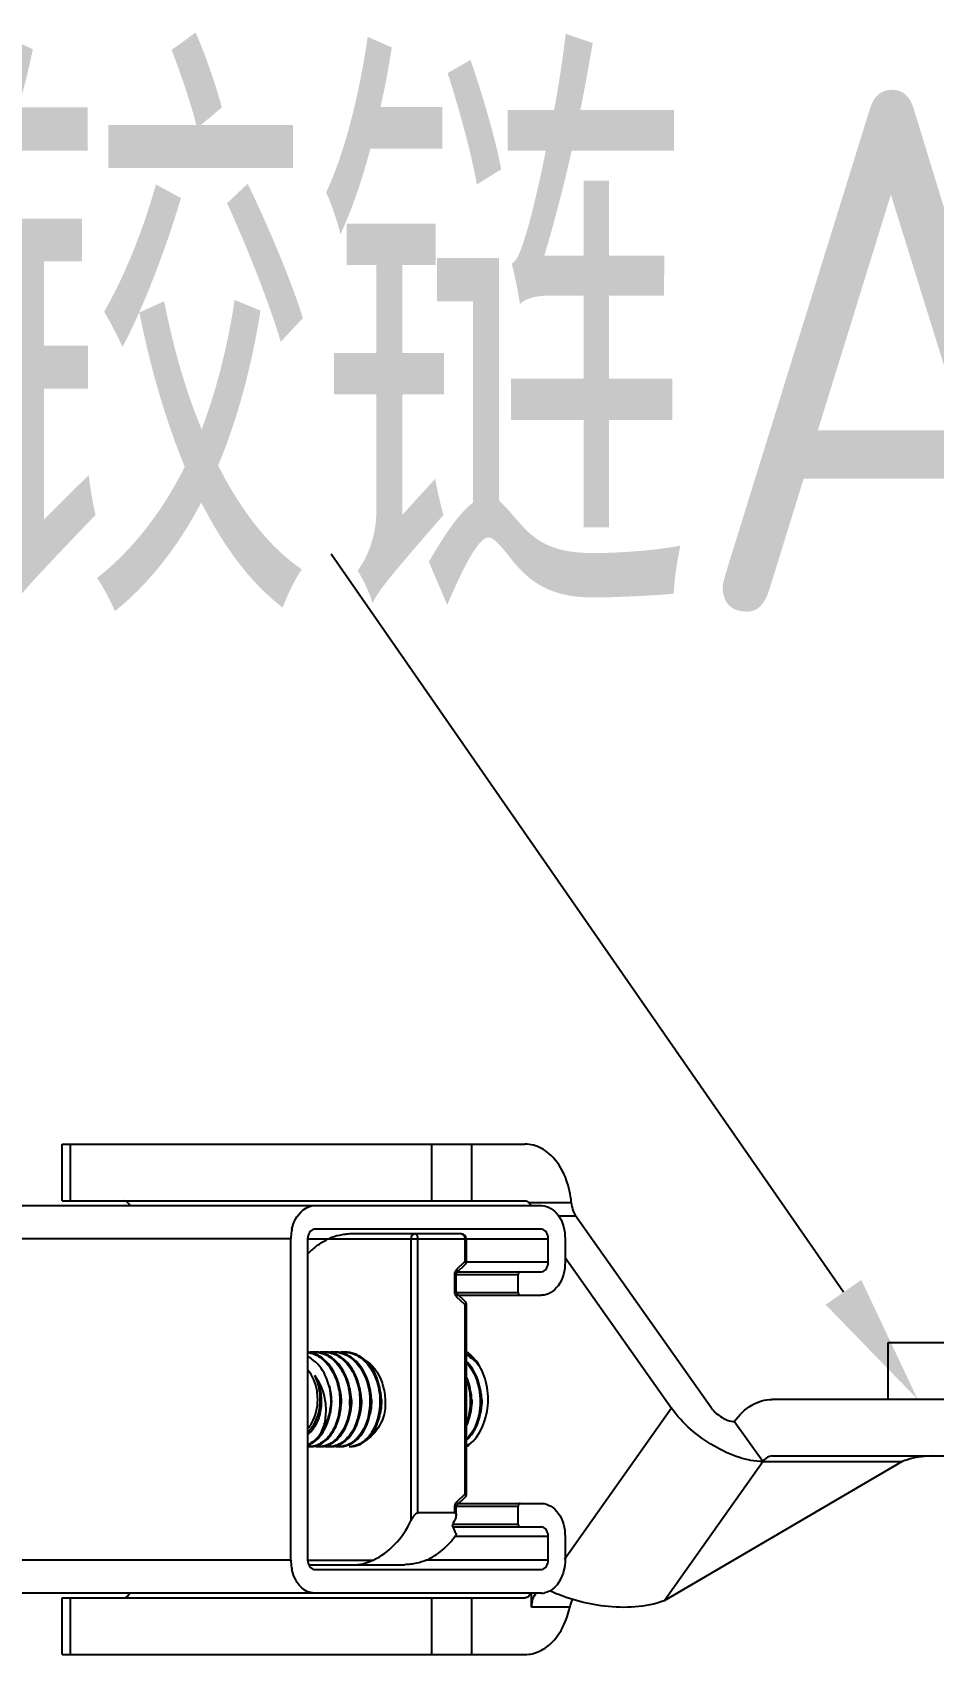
# Model space of a CAD drawing. Extents: x -427546 to -314919, y 698702 to 968782.
# Drawn here: x -407456 to -406763, y 904157 to 905403 of the extents above; entities that cross this region are included whole.
import ezdxf

# ---------------------------------------------------------------- set-up
doc = ezdxf.new("R2010")
doc.units = 0
doc.header["$LTSCALE"] = 1000
doc.header["$MEASUREMENT"] = 0
doc.layers.get('0').update_dxf_attribs({"linetype": 'CONTINUOUS'})
doc.styles.get("Standard").update_dxf_attribs({"font": 'GBENOR', "bigfont": 'GBCBIG'})

msp = doc.modelspace()

# ---------------------------------------------------------------- linework, layer by layer
at = {"linetype": 'CONTINUOUS'}
for p, q in [((-407432.8, 904549), (-407077.3, 904549)), ((-407432.8, 904505.5), (-407432.8, 904549)), ((-407426.4, 904505.5), (-407426.4, 904549)), ((-407149.2, 904549), (-407149.2, 904505.5)), ((-407118.4, 904549), (-407118.4, 904505.5)), ((-409445.6, 904501.8), (-407064.5, 904501.8)), ((-407432.8, 904505.5), (-407077.3, 904505.5)), ((-407074.5, 904504.2), (-407041.7, 904504.2)), ((-407064.5, 904483.7), (-407239.1, 904483.7)), ((-407051.7, 904494), (-407038.4, 904494)), ((-406934, 904346.3), (-407038.4, 904494)), ((-407257, 904476.4), (-409463.5, 904476.4)), ((-407257, 904229.6), (-407257, 904476.4)), ((-407244.2, 904476.4), (-407059.4, 904476.4)), ((-407244.2, 904476.4), (-407244.2, 904229.6)), ((-407126.1, 904480.1), (-407210.8, 904480.1)), ((-407164.6, 904260.1), (-407164.6, 904476.4)), ((-407159.5, 904265.9), (-407159.5, 904476.4)), ((-407123.5, 904476.4), (-407123.5, 904458.8)), ((-407122.5, 904476.4), (-407122.5, 904457.9)), ((-407059.4, 904458.3), (-407059.4, 904476.4)), ((-407046.5, 904476.4), (-407046.5, 904458.3)), ((-407129.6, 904453), (-407123.5, 904458.8)), ((-407059.4, 904458.3), (-407122.5, 904458.3)), ((-407046.5, 904461.9), (-406964.8, 904346.3)), ((-407131.2, 904448.8), (-407130.2, 904448.8)), ((-407131.2, 904435.8), (-407131.2, 904448.8)), ((-407130.2, 904435.8), (-407130.2, 904448.8)), ((-407129.7, 904450.4), (-407123, 904456.7)), ((-407129.7, 904448.8), (-407082.5, 904448.8)), ((-407129, 904451), (-407064.5, 904451)), ((-407123, 904456.7), (-407122.7, 904457.1)), ((-407122.7, 904457.1), (-407122.5, 904457.6)), ((-407122.5, 904457.6), (-407122.5, 904457.9)), ((-407082.3, 904449.9), (-407082.5, 904448.8)), ((-407082.5, 904435), (-407082.5, 904448.8)), ((-407081.7, 904450.7), (-407082.3, 904449.9)), ((-407080.9, 904451), (-407081.7, 904450.7)), ((-407131.2, 904435.8), (-407130.2, 904435.8)), ((-407130.2, 904435), (-407082.5, 904435)), ((-407123, 904427.9), (-407129.7, 904434.2)), ((-407082.5, 904435), (-407082.3, 904434)), ((-407082.3, 904434), (-407081.7, 904433.2)), ((-407081.7, 904433.2), (-407080.9, 904432.9)), ((-407123.5, 904425.8), (-407129.6, 904431.6)), ((-407128.3, 904432.9), (-407064.5, 904432.9)), ((-407123.5, 904425.8), (-407123.5, 904280.2)), ((-407122.7, 904427.6), (-407123, 904427.9)), ((-407122.5, 904427), (-407122.7, 904427.6)), ((-407122.5, 904426.7), (-407122.5, 904427)), ((-407122.5, 904426.7), (-407122.5, 904279.3)), ((-406798.4, 904396.6), (-406471.7, 904396.6)), ((-406798.4, 904353), (-406798.4, 904396.6)), ((-406964.8, 904346.3), (-407047, 904229.9)), ((-406714.7, 904353), (-406887.4, 904353)), ((-406894.7, 904305.2), (-406916.5, 904336)), ((-407197.7, 904322.7), (-407197.8, 904322.7)), ((-407122.5, 904321.4), (-407122.4, 904321.4)), ((-406887.4, 904309.5), (-406508, 904309.5)), ((-406787.7, 904305.2), (-406970.3, 904198.3)), ((-406970.3, 904198.3), (-406894.7, 904305.2)), ((-406894.7, 904305.2), (-406787.7, 904305.2)), ((-407129.7, 904271.8), (-407123, 904278.1)), ((-407129.6, 904274.4), (-407123.5, 904280.2)), ((-407128.3, 904273.1), (-407064.5, 904273.1)), ((-407123, 904278.1), (-407122.7, 904278.5)), ((-407122.7, 904278.5), (-407122.5, 904279)), ((-407122.5, 904279), (-407122.5, 904279.3)), ((-407082.3, 904272.1), (-407082.5, 904271)), ((-407081.7, 904272.9), (-407082.3, 904272.1)), ((-407080.9, 904273.1), (-407081.7, 904272.9)), ((-407131.2, 904265.9), (-407159.5, 904265.9)), ((-407131.2, 904270.2), (-407130.2, 904270.2)), ((-407131.2, 904265.9), (-407131.2, 904270.2)), ((-407130.2, 904264.1), (-407130.2, 904270.2)), ((-407129.7, 904271), (-407082.5, 904271)), ((-407082.5, 904257.2), (-407082.5, 904271)), ((-407132.9, 904255), (-407064.5, 904255)), ((-407132.7, 904257.2), (-407082.5, 904257.2)), ((-407059.4, 904247.7), (-407130.6, 904247.7)), ((-407082.5, 904257.2), (-407082.3, 904256.1)), ((-407082.3, 904256.1), (-407081.7, 904255.3)), ((-407081.7, 904255.3), (-407080.9, 904255)), ((-407059.4, 904229.6), (-407059.4, 904247.7)), ((-407046.5, 904247.7), (-407046.5, 904229.6)), ((-407257, 904229.6), (-409463.5, 904229.6)), ((-407244.2, 904229.6), (-407193.8, 904229.6)), ((-407243.4, 904226), (-407169.8, 904226)), ((-407239.1, 904222.3), (-407064.5, 904222.3)), ((-407059.4, 904229.6), (-407152.8, 904229.6)), ((-407064.5, 904204.2), (-409445.6, 904204.2)), ((-407432.8, 904200.5), (-407077.3, 904200.5)), ((-407432.8, 904157), (-407432.8, 904200.5)), ((-407426.4, 904157), (-407426.4, 904200.5)), ((-407149.2, 904200.5), (-407149.2, 904157)), ((-407118.4, 904200.5), (-407118.4, 904157)), ((-407072.2, 904193.3), (-407072.2, 904204.2)), ((-407042.9, 904193.3), (-407072.2, 904193.3)), ((-407432.8, 904157), (-407077.3, 904157))]:
    msp.add_line(p, q, dxfattribs=at)
msp.add_lwpolyline([(-406832.7, 904435.2), (-407226.2, 905002)])
for centre, radius, start, end in [((-407222.9, 904476.7), 34.1, 168.0323, 170.8417), ((-407221.5, 904476.4), 35.6, 170.8706, 180.0189), ((-407126.1, 904476.4), 3.63, 0.0008, 89.9997), ((-407200.5, 904422.8), 60.5, 132.2494, 136.358), ((-407203, 904425.5), 56.8, 129.0927, 132.2364), ((-407246.1, 904369.1), 20.2, 80.3751, 84.4432), ((-407253.2, 904366.2), 21.5, 63.5744, 65.0891), ((-407253.7, 904365.2), 22.7, 56.5344, 63.5229), ((-407239.4, 904369.2), 20.1, 90.0285, 99.7678), ((-407239.4, 904369.4), 19.9, 87.2551, 89.9991), ((-407238.4, 904369.2), 20.1, 80.3723, 89.9727), ((-407231.7, 904369.2), 20.1, 90.0287, 99.7738), ((-407231.7, 904369.4), 19.9, 87.2555, 89.9991), ((-407230.7, 904369.2), 20.1, 80.4459, 89.9733), ((-407224, 904369.2), 20.1, 90.0295, 99.8495), ((-407224, 904369.4), 19.9, 87.2568, 89.9994), ((-407223, 904369.2), 20.1, 80.2978, 89.9719), ((-407216.3, 904369.2), 20.1, 90.0281, 99.7019), ((-407216.3, 904369.4), 19.9, 87.2538, 89.9988), ((-407227.7, 904362.3), 28, 48.9749, 50.151), ((-407220, 904362.3), 28, 48.9047, 50.1545), ((-407218.9, 904362.5), 27.8, 48.5808, 51.7009), ((-407123.9, 904369.3), 20, 85.2522, 85.9354), ((-407260.3, 904351.4), 42, 10.3971, 11.1552), ((-407261.2, 904351.3), 42.9, 2.295, 10.3772), ((-407253.3, 904351.3), 42.7, 2.6208, 12.1431), ((-407245.8, 904351.3), 42.9, 2.3067, 10.3321), ((-407237.2, 904351.4), 41.9, 9.9766, 12.3915), ((-407238.1, 904351.3), 42.9, 2.3017, 9.9623), ((-407230.3, 904351.3), 42.8, 2.2934, 11.0117), ((-407161.1, 904351.3), 42.9, 2.3085, 10.5001), ((-407152.4, 904351.5), 41.9, 10.0474, 12.8466), ((-407153.4, 904351.3), 42.9, 2.3022, 10.0331), ((-407259.1, 904351.1), 40.7, 347.8291, 355.9004), ((-407269.6, 904351.3), 51.1, 356.5721, 1.9395), ((-407261.2, 904351.3), 42.9, 356.9521, 2.315), ((-407260.4, 904351.2), 42.1, 355.8491, 356.9395), ((-407262.9, 904351.3), 51.1, 356.5721, 1.9395), ((-407253.6, 904351.3), 43, 2.3018, 2.6424), ((-407261.1, 904343.6), 23.4, 316.5033, 319.9507), ((-407230, 904339.3), 23.5, 307.1601, 312.102), ((-407223.2, 904340.4), 24.9, 312.0605, 313.6644), ((-407223.5, 904340.7), 25.3, 313.6609, 314.0569), ((-407215.6, 904340.4), 24.9, 312.4961, 313.7201), ((-407210.7, 904340.9), 22.4, 302.2044, 303.4513), ((-407215.8, 904340.7), 25.3, 313.7181, 314.1483), ((-407210.9, 904341.4), 22.9, 303.4531, 305.1516), ((-407211.2, 904341.8), 23.4, 305.3027, 306.1691), ((-407211.4, 904342), 23.6, 306.1686, 306.7757), ((-407137.8, 904339.6), 23.8, 310.3317, 310.9122), ((-407250.5, 904335.1), 18.5, 289.9855, 294.6778), ((-407243.2, 904333.2), 16.5, 266.6402, 273.3139), ((-407242.3, 904333.3), 16.6, 270.0344, 280.5963), ((-407235.5, 904333.4), 16.7, 257.1575, 269.9363), ((-407235.5, 904333.2), 16.4, 269.9968, 273.3214), ((-407234.6, 904333.4), 16.7, 270.0483, 281.6438), ((-407227.8, 904333.4), 16.7, 258.1912, 269.9496), ((-407227.8, 904333.2), 16.5, 270.0016, 273.3105), ((-407226.9, 904333.4), 16.7, 270.0409, 281.7748), ((-407220.1, 904333.4), 16.7, 258.2983, 269.9524), ((-407220.1, 904333.2), 16.5, 269.9972, 273.3444), ((-407212.4, 904333.2), 16.5, 270.0046, 273.3415), ((-407212.4, 904333.3), 16.6, 273.3436, 276.9173), ((-407212.4, 904333.3), 16.6, 276.9162, 277.9113), ((-407126.7, 904334.2), 17.5, 283.8983, 290.6505), ((-407120.3, 904333.6), 16.9, 262.6023, 264.1459), ((-407136.2, 904338.6), 26.1, 302.0027, 307.7253), ((-407126.9, 904334.7), 18.1, 290.6208, 291.4158), ((-407207.2, 904297.3), 84.6, 331.7354, 333.9434), ((-407221.5, 904229.6), 35.6, 179.9811, 189.1294), ((-407222.9, 904229.4), 34.1, 189.1583, 191.9677), ((-407052.1, 904193.3), 20.2, 167.7721, 180.0446), ((-407064.5, 904217), 12.8, 270.0315, 280.6139)]:
    msp.add_arc(centre, radius, start, end, dxfattribs=at)
msp.add_ellipse((-407229.3, 904305.3), major_axis=(-98.9, 74), ratio=0.292406, start_param=3.562723, end_param=3.670193, dxfattribs=at)
for points, knots in [([(-407041.7, 904504.2), (-407042.2, 904510.2), (-407044.6, 904521.6), (-407052.4, 904536.2), (-407063.6, 904546.4), (-407073, 904549), (-407077.3, 904549)], [0, 0, 0, 0, 0.28821, 0.553531, 0.788229, 1, 1, 1, 1]), ([(-407380.9, 904501.9), (-407381.1, 904502.4), (-407382, 904504.1), (-407384, 904505.5), (-407385.4, 904505.5)], [0, 0, 0, 0, 0.2888, 1, 1, 1, 1]), ([(-407256.3, 904483.7), (-407255.7, 904486.2), (-407253.3, 904494.4), (-407245.1, 904501.8), (-407239.1, 904501.8)], [0, 0, 0, 0, 0.296451, 1, 1, 1, 1]), ([(-407064.5, 904501.8), (-407059.6, 904501.8), (-407048.9, 904494.3), (-407046.5, 904482.7), (-407046.5, 904476.4)], [0, 0, 0, 0, 0.440233, 1, 1, 1, 1]), ([(-407238.8, 904469.6), (-407237.9, 904470.3), (-407234.5, 904472.9), (-407230.7, 904475.1), (-407227.8, 904476.4)], [0, 0, 0, 0, 0.256773, 1, 1, 1, 1]), ([(-407210.8, 904480.1), (-407211.6, 904480.1), (-407213.2, 904479.9), (-407216.2, 904479.6), (-407221.1, 904478.8), (-407225.3, 904477.6), (-407227.8, 904476.4)], [0, 0, 0, 0, 0.138161, 0.267841, 0.521134, 1, 1, 1, 1]), ([(-407164.6, 904476.4), (-407164.6, 904477.3), (-407164.3, 904478.7), (-407163.1, 904479.8), (-407162.4, 904480.1), (-407162.1, 904480.1)], [0, 0, 0, 0, 0.552527, 0.789194, 1, 1, 1, 1]), ([(-407159.5, 904476.4), (-407159.5, 904477.3), (-407159.8, 904478.7), (-407161, 904479.8), (-407161.7, 904480.1), (-407162.1, 904480.1)], [0, 0, 0, 0, 0.552515, 0.789179, 1, 1, 1, 1]), ([(-407126.1, 904480.1), (-407125.8, 904480.1), (-407125, 904479.8), (-407123.9, 904478.7), (-407123.5, 904477.3), (-407123.5, 904476.4)], [0, 0, 0, 0, 0.210821, 0.447485, 1, 1, 1, 1]), ([(-407122.5, 904457.9), (-407122.5, 904458.1), (-407122.9, 904458.5), (-407123.3, 904458.6), (-407123.5, 904458.8)], [0, 0, 0, 0, 0.344146, 1, 1, 1, 1]), ([(-407123.5, 904458.8), (-407123.4, 904458.6), (-407123.1, 904458.2), (-407122.7, 904457.5), (-407122.8, 904456.9), (-407123, 904456.7)], [0, 0, 0, 0, 0.333929, 0.607776, 1, 1, 1, 1]), ([(-407046.5, 904458.3), (-407046.5, 904452), (-407048.9, 904440.4), (-407059.6, 904432.9), (-407064.5, 904432.9)], [0, 0, 0, 0, 0.559767, 1, 1, 1, 1]), ([(-407130.9, 904451), (-407130.8, 904451.2), (-407130.5, 904451.9), (-407130.1, 904452.6), (-407129.6, 904453)], [0, 0, 0, 0, 0.265871, 1, 1, 1, 1]), ([(-407129.7, 904450.4), (-407129.9, 904450.3), (-407130.1, 904449.7), (-407130.2, 904449.2), (-407130.2, 904448.8)], [0, 0, 0, 0, 0.30582, 1, 1, 1, 1]), ([(-407129.6, 904453), (-407129.6, 904452.8), (-407129.3, 904452.2), (-407129.2, 904451.5), (-407129.4, 904451)], [0, 0, 0, 0, 0.286288, 1, 1, 1, 1]), ([(-407130.6, 904432.8), (-407130.7, 904433.1), (-407131.1, 904434), (-407131.2, 904435), (-407131.2, 904435.8)], [0, 0, 0, 0, 0.240525, 1, 1, 1, 1]), ([(-407130.2, 904435.8), (-407130.2, 904435.4), (-407130.1, 904434.9), (-407129.9, 904434.4), (-407129.7, 904434.2)], [0, 0, 0, 0, 0.694252, 1, 1, 1, 1]), ([(-407129.3, 904432.9), (-407129.3, 904433), (-407129.3, 904433.5), (-407129.5, 904434), (-407129.7, 904434.2)], [0, 0, 0, 0, 0.28225, 1, 1, 1, 1]), ([(-407129.6, 904431.6), (-407129.6, 904431.7), (-407129.4, 904432.1), (-407129.3, 904432.6), (-407129.3, 904432.9)], [0, 0, 0, 0, 0.268193, 1, 1, 1, 1]), ([(-407123, 904427.9), (-407122.8, 904427.7), (-407122.7, 904427.1), (-407123.1, 904426.4), (-407123.4, 904426), (-407123.5, 904425.8)], [0, 0, 0, 0, 0.392224, 0.666072, 1, 1, 1, 1]), ([(-407123.5, 904425.8), (-407123.3, 904426), (-407122.9, 904426.2), (-407122.5, 904426.5), (-407122.5, 904426.7)], [0, 0, 0, 0, 0.655854, 1, 1, 1, 1]), ([(-407244.2, 904389.1), (-407240.8, 904388.6), (-407234, 904385.7), (-407226.2, 904377.3), (-407221, 904365.9), (-407219.6, 904357.4), (-407219.5, 904353)], [0, 0, 0, 0, 0.215505, 0.454836, 0.719949, 1, 1, 1, 1]), ([(-407226.2, 904353), (-407226.5, 904359.3), (-407229.1, 904371.1), (-407236.6, 904381.1), (-407241.3, 904384.1)], [0, 0, 0, 0, 0.532671, 1, 1, 1, 1]), ([(-407238.4, 904389.3), (-407234.9, 904389.1), (-407227.6, 904386.7), (-407219.1, 904378.2), (-407213.4, 904366.5), (-407211.9, 904357.6), (-407211.8, 904353)], [0, 0, 0, 0, 0.214467, 0.452313, 0.717875, 1, 1, 1, 1]), ([(-407218.5, 904353), (-407218.6, 904356.5), (-407219.6, 904363.2), (-407223.8, 904375.3), (-407229.9, 904383), (-407235, 904386.1)], [0, 0, 0, 0, 0.271371, 0.533962, 1, 1, 1, 1]), ([(-407230.7, 904389.3), (-407227.2, 904389.1), (-407219.9, 904386.7), (-407211.4, 904378.2), (-407205.7, 904366.5), (-407204.2, 904357.6), (-407204.1, 904353)], [0, 0, 0, 0, 0.21447, 0.452312, 0.717875, 1, 1, 1, 1]), ([(-407210.8, 904353), (-407210.9, 904356.5), (-407211.9, 904363.2), (-407216.1, 904375.3), (-407222.2, 904383), (-407227.3, 904386.1)], [0, 0, 0, 0, 0.271375, 0.53397, 1, 1, 1, 1]), ([(-407203.1, 904353), (-407203.3, 904356.9), (-407204.4, 904364.5), (-407208.6, 904374.9), (-407214.9, 904383.2), (-407220.6, 904386.9), (-407223.5, 904388)], [0, 0, 0, 0, 0.274983, 0.538444, 0.780702, 1, 1, 1, 1]), ([(-407223, 904389.3), (-407220.7, 904389.2), (-407215.8, 904388), (-407211.6, 904385.4), (-407209.7, 904383.8)], [0, 0, 0, 0, 0.48565, 1, 1, 1, 1]), ([(-407208.2, 904383.4), (-407209.9, 904384.8), (-407213.4, 904387.3), (-407217.6, 904388.7), (-407219.6, 904389)], [0, 0, 0, 0, 0.514229, 1, 1, 1, 1]), ([(-407201.6, 904384.3), (-407203.6, 904385.9), (-407208, 904388.4), (-407212.9, 904389.3), (-407215.3, 904389.3)], [0, 0, 0, 0, 0.513461, 1, 1, 1, 1]), ([(-407215.3, 904389.3), (-407213, 904389.2), (-407208.1, 904388), (-407203.9, 904385.4), (-407202, 904383.8)], [0, 0, 0, 0, 0.485653, 1, 1, 1, 1]), ([(-407209.3, 904383.4), (-407205.3, 904379.9), (-407198.8, 904370.2), (-407196.6, 904358.9), (-407196.4, 904353)], [0, 0, 0, 0, 0.474878, 1, 1, 1, 1]), ([(-407195.4, 904353), (-407195.6, 904358.9), (-407197.9, 904370.1), (-407204.2, 904379.8), (-407208.2, 904383.4)], [0, 0, 0, 0, 0.524911, 1, 1, 1, 1]), ([(-407201.6, 904383.4), (-407201, 904382.9), (-407198.9, 904380.9), (-407197, 904378.6), (-407195.8, 904376.7)], [0, 0, 0, 0, 0.24222, 1, 1, 1, 1]), ([(-407192.4, 904372.5), (-407192.9, 904373.5), (-407195.1, 904377.5), (-407198, 904381.1), (-407200.5, 904383.3)], [0, 0, 0, 0, 0.261995, 1, 1, 1, 1]), ([(-407122.5, 904387.2), (-407121.5, 904386.7), (-407117.3, 904384.3), (-407113.8, 904380.7), (-407111.7, 904377.7)], [0, 0, 0, 0, 0.2375, 1, 1, 1, 1]), ([(-407114.6, 904382.3), (-407115.2, 904383), (-407117.5, 904385.8), (-407120.2, 904388.1), (-407122.4, 904389.5)], [0, 0, 0, 0, 0.261524, 1, 1, 1, 1]), ([(-407114.6, 904382.3), (-407115, 904382.7), (-407116.4, 904384), (-407118, 904385.1), (-407119.2, 904385.9)], [0, 0, 0, 0, 0.255821, 1, 1, 1, 1]), ([(-407236.5, 904353), (-407236.5, 904355.2), (-407237.1, 904363.2), (-407240.3, 904371.2), (-407244.2, 904375.6)], [0, 0, 0, 0, 0.26712, 1, 1, 1, 1]), ([(-407238.8, 904371.2), (-407236.7, 904367.5), (-407233.8, 904359.2), (-407233.4, 904346.3), (-407236.6, 904334.5), (-407241.4, 904328.1), (-407244.2, 904325.9)], [0, 0, 0, 0, 0.260662, 0.529454, 0.781926, 1, 1, 1, 1]), ([(-407233.8, 904327.3), (-407232.2, 904330.6), (-407230.1, 904338), (-407229.7, 904353.3), (-407233.9, 904365.2), (-407238.8, 904371.2)], [0, 0, 0, 0, 0.237444, 0.494066, 1, 1, 1, 1]), ([(-407234.5, 904353), (-407234.5, 904354.6), (-407234.9, 904360.9), (-407236.6, 904367.1), (-407238.8, 904371.2)], [0, 0, 0, 0, 0.258787, 1, 1, 1, 1]), ([(-407200.4, 904383.2), (-407194.3, 904379.9), (-407187.6, 904369.9), (-407184.4, 904355.3), (-407184.5, 904347), (-407185.1, 904343)], [0, 0, 0, 0, 0.458247, 0.725794, 1, 1, 1, 1]), ([(-407195.8, 904376.7), (-407194.7, 904375.1), (-407190.7, 904367.8), (-407188.9, 904359.3), (-407188.7, 904353)], [0, 0, 0, 0, 0.239817, 1, 1, 1, 1]), ([(-407187.7, 904353), (-407187.8, 904354.7), (-407188.3, 904361.4), (-407190.2, 904368), (-407192.4, 904372.5)], [0, 0, 0, 0, 0.255492, 1, 1, 1, 1]), ([(-407122.5, 904381.4), (-407120.8, 904379.7), (-407114.6, 904371.4), (-407111.9, 904360.8), (-407111.7, 904353)], [0, 0, 0, 0, 0.234346, 1, 1, 1, 1]), ([(-407118.4, 904353), (-407118.5, 904354.6), (-407119, 904360.8), (-407120.6, 904366.9), (-407122.5, 904371.1)], [0, 0, 0, 0, 0.254579, 1, 1, 1, 1]), ([(-407110.7, 904353), (-407110.9, 904358.6), (-407113, 904369.3), (-407118.8, 904378.8), (-407122.4, 904382.4)], [0, 0, 0, 0, 0.522651, 1, 1, 1, 1]), ([(-407120.3, 904318), (-407111.5, 904324.8), (-407104.3, 904343.4), (-407106.2, 904366.4), (-407111.1, 904377.7), (-407114.6, 904382.3)], [0, 0, 0, 0, 0.482028, 0.751377, 1, 1, 1, 1]), ([(-407227.7, 904363.3), (-407227.5, 904362.5), (-407226.6, 904359.1), (-407226.2, 904355.6), (-407226.1, 904353)], [0, 0, 0, 0, 0.247978, 1, 1, 1, 1]), ([(-407122.4, 904368.6), (-407121.9, 904367.3), (-407120.3, 904362.3), (-407119.5, 904357), (-407119.4, 904353)], [0, 0, 0, 0, 0.246186, 1, 1, 1, 1]), ([(-407244.2, 904330.4), (-407242.9, 904331.8), (-407238.3, 904338.5), (-407236.5, 904346.8), (-407236.5, 904353)], [0, 0, 0, 0, 0.232041, 1, 1, 1, 1]), ([(-407243.2, 904328.6), (-407241.8, 904330.1), (-407236.6, 904337.2), (-407234.5, 904346.3), (-407234.5, 904353)], [0, 0, 0, 0, 0.230765, 1, 1, 1, 1]), ([(-407219.5, 904353), (-407219.3, 904348.5), (-407220.2, 904339.6), (-407224.8, 904328), (-407231.3, 904320.7), (-407237.5, 904317.5), (-407240.7, 904316.8), (-407242.3, 904316.7)], [0, 0, 0, 0, 0.29127, 0.559748, 0.793564, 0.899144, 1, 1, 1, 1]), ([(-407235.1, 904318.3), (-407232.7, 904319.4), (-407228.3, 904322.6), (-407223.3, 904329.7), (-407219.8, 904338.4), (-407218.8, 904344.9), (-407218.6, 904348.2)], [0, 0, 0, 0, 0.214288, 0.453771, 0.717963, 1, 1, 1, 1]), ([(-407211.8, 904348.2), (-407212.1, 904344.1), (-407213.5, 904336.3), (-407218.4, 904326.2), (-407225.5, 904319), (-407231.7, 904316.9), (-407234.6, 904316.7)], [0, 0, 0, 0, 0.291869, 0.558505, 0.79223, 1, 1, 1, 1]), ([(-407233.8, 904327.3), (-407232.5, 904329), (-407228, 904336.9), (-407226.2, 904346.1), (-407226.2, 904353)], [0, 0, 0, 0, 0.235642, 1, 1, 1, 1]), ([(-407233.1, 904326.8), (-407231.9, 904328.6), (-407227.5, 904336.6), (-407226, 904346), (-407226.2, 904353)], [0, 0, 0, 0, 0.232823, 1, 1, 1, 1]), ([(-407226.1, 904353), (-407226, 904352.1), (-407226, 904348.4), (-407226.4, 904344.8), (-407227, 904342.1)], [0, 0, 0, 0, 0.253883, 1, 1, 1, 1]), ([(-407221.9, 904322), (-407220.1, 904323.7), (-407212.9, 904332.4), (-407210.5, 904344.3), (-407210.8, 904353)], [0, 0, 0, 0, 0.224451, 1, 1, 1, 1]), ([(-407204.1, 904353), (-407203.9, 904346.7), (-407205.6, 904334.7), (-407212.2, 904324.2), (-407216.5, 904320.8)], [0, 0, 0, 0, 0.538365, 1, 1, 1, 1]), ([(-407214.3, 904321.9), (-407212.4, 904323.6), (-407205.3, 904332.4), (-407202.8, 904344.3), (-407203.1, 904353)], [0, 0, 0, 0, 0.224342, 1, 1, 1, 1]), ([(-407210.7, 904353), (-407210.6, 904352), (-407210.6, 904348.1), (-407211.1, 904344.3), (-407211.8, 904341.5)], [0, 0, 0, 0, 0.254333, 1, 1, 1, 1]), ([(-407196.4, 904353), (-407196.3, 904350.1), (-407196.8, 904339.4), (-407201, 904328.4), (-407206.5, 904322.9)], [0, 0, 0, 0, 0.273251, 1, 1, 1, 1]), ([(-407205.9, 904322.5), (-407204.2, 904324.2), (-407197.4, 904333), (-407195.1, 904344.5), (-407195.4, 904353)], [0, 0, 0, 0, 0.225526, 1, 1, 1, 1]), ([(-407203, 904353), (-407202.9, 904352), (-407202.9, 904348.2), (-407203.4, 904344.4), (-407204.1, 904341.6)], [0, 0, 0, 0, 0.254251, 1, 1, 1, 1]), ([(-407195.3, 904353), (-407195.2, 904352.1), (-407195.2, 904348.4), (-407195.6, 904344.7), (-407196.3, 904342)], [0, 0, 0, 0, 0.253963, 1, 1, 1, 1]), ([(-407188.7, 904353), (-407188.6, 904350.7), (-407188.9, 904341.8), (-407191.6, 904333), (-407195.1, 904327.5)], [0, 0, 0, 0, 0.265033, 1, 1, 1, 1]), ([(-407191.9, 904331.5), (-407191.2, 904333.1), (-407188.5, 904339.9), (-407187.5, 904347.4), (-407187.7, 904353)], [0, 0, 0, 0, 0.238711, 1, 1, 1, 1]), ([(-407187.6, 904353), (-407187.5, 904352.1), (-407187.5, 904348.3), (-407187.9, 904344.6), (-407188.6, 904341.9)], [0, 0, 0, 0, 0.254029, 1, 1, 1, 1]), ([(-407111.7, 904353), (-407111.6, 904350), (-407112.1, 904339), (-407116.6, 904327.8), (-407122.5, 904322.3)], [0, 0, 0, 0, 0.274679, 1, 1, 1, 1]), ([(-407122.4, 904332), (-407121.7, 904333.5), (-407119.1, 904340.2), (-407118.2, 904347.6), (-407118.4, 904353)], [0, 0, 0, 0, 0.239221, 1, 1, 1, 1]), ([(-407119.4, 904353), (-407119.3, 904351.4), (-407119.4, 904345), (-407120.7, 904338.6), (-407122.4, 904334.2)], [0, 0, 0, 0, 0.257702, 1, 1, 1, 1]), ([(-407122.2, 904321.6), (-407120.3, 904323.3), (-407112.9, 904332.1), (-407110.4, 904344.2), (-407110.7, 904353)], [0, 0, 0, 0, 0.223674, 1, 1, 1, 1]), ([(-407118.2, 904353), (-407118.2, 904352.1), (-407118.2, 904348.5), (-407118.6, 904344.9), (-407119.2, 904342.2)], [0, 0, 0, 0, 0.253826, 1, 1, 1, 1]), ([(-407110.5, 904353), (-407110.5, 904352.1), (-407110.5, 904348.6), (-407110.9, 904345), (-407111.5, 904342.4)], [0, 0, 0, 0, 0.253702, 1, 1, 1, 1]), ([(-406894.7, 904305.2), (-406900.7, 904305.2), (-406914, 904308), (-406939.2, 904319.8), (-406956.4, 904334.4), (-406964.8, 904346.3)], [0, 0, 0, 0, 0.218267, 0.476674, 1, 1, 1, 1]), ([(-406934, 904346.3), (-406931.9, 904343.3), (-406926.5, 904338.7), (-406919.7, 904336), (-406916.5, 904336)], [0, 0, 0, 0, 0.525314, 1, 1, 1, 1]), ([(-406916.5, 904336), (-406912.9, 904341), (-406904.5, 904349.5), (-406892.9, 904353), (-406887.4, 904353)], [0, 0, 0, 0, 0.528923, 1, 1, 1, 1]), ([(-407185.1, 904343), (-407185.6, 904340.9), (-407188, 904333.4), (-407192.7, 904326.5), (-407197.2, 904323.1)], [0, 0, 0, 0, 0.272049, 1, 1, 1, 1]), ([(-407233.8, 904327.3), (-407234.5, 904326.3), (-407237.2, 904322.5), (-407241.1, 904319.5), (-407244.2, 904318.1)], [0, 0, 0, 0, 0.270045, 1, 1, 1, 1]), ([(-407242.8, 904318.3), (-407242.3, 904318.5), (-407240.3, 904319.5), (-407238.5, 904320.9), (-407237.3, 904322)], [0, 0, 0, 0, 0.242283, 1, 1, 1, 1]), ([(-407237.3, 904322), (-407236.9, 904322.3), (-407235.4, 904323.8), (-407234, 904325.5), (-407233.1, 904326.8)], [0, 0, 0, 0, 0.242115, 1, 1, 1, 1]), ([(-407227.4, 904318.3), (-407226.9, 904318.5), (-407224.9, 904319.5), (-407223.1, 904320.9), (-407221.9, 904322)], [0, 0, 0, 0, 0.242295, 1, 1, 1, 1]), ([(-407211.5, 904316.7), (-407209.2, 904316.7), (-407204.5, 904317.7), (-407200.5, 904320.4), (-407198.7, 904322)], [0, 0, 0, 0, 0.481421, 1, 1, 1, 1]), ([(-407206.5, 904322.9), (-407206.9, 904322.5), (-407208.4, 904321.1), (-407210, 904319.9), (-407211.3, 904319.2)], [0, 0, 0, 0, 0.25833, 1, 1, 1, 1]), ([(-407210.5, 904319.1), (-407210.1, 904319.3), (-407208.8, 904320.1), (-407207.5, 904321.1), (-407206.6, 904321.9)], [0, 0, 0, 0, 0.244047, 1, 1, 1, 1]), ([(-407195.1, 904327.5), (-407195.4, 904327.1), (-407196.5, 904325.5), (-407197.8, 904323.9), (-407198.8, 904322.9)], [0, 0, 0, 0, 0.257465, 1, 1, 1, 1]), ([(-407198.2, 904322.5), (-407197.6, 904323.1), (-407195.1, 904325.8), (-407193.1, 904329), (-407191.9, 904331.5)], [0, 0, 0, 0, 0.237637, 1, 1, 1, 1]), ([(-407216.5, 904320.8), (-407218.1, 904319.6), (-407221.3, 904317.7), (-407225.1, 904316.8), (-407226.9, 904316.7)], [0, 0, 0, 0, 0.514497, 1, 1, 1, 1]), ([(-407223.5, 904317.1), (-407222.8, 904317.2), (-407220.1, 904317.9), (-407217.5, 904319.3), (-407215.8, 904320.6)], [0, 0, 0, 0, 0.242284, 1, 1, 1, 1]), ([(-407211.3, 904319.2), (-407211.9, 904318.8), (-407214.4, 904317.6), (-407217.1, 904316.9), (-407219.2, 904316.7)], [0, 0, 0, 0, 0.258417, 1, 1, 1, 1]), ([(-407219.2, 904316.7), (-407218.4, 904316.7), (-407215.4, 904316.9), (-407212.5, 904318), (-407210.5, 904319.1)], [0, 0, 0, 0, 0.245448, 1, 1, 1, 1]), ([(-407201.4, 904320.6), (-407202.1, 904320.1), (-407204.7, 904318.3), (-407207.8, 904317.2), (-407210.2, 904316.9)], [0, 0, 0, 0, 0.261685, 1, 1, 1, 1]), ([(-406887.4, 904309.5), (-406888.1, 904309.5), (-406891, 904309.1), (-406893.4, 904307), (-406894.7, 904305.2)], [0, 0, 0, 0, 0.234763, 1, 1, 1, 1]), ([(-406764.7, 904309.5), (-406766.7, 904309.5), (-406774.5, 904309.1), (-406782.3, 904307.3), (-406787.7, 904305.2)], [0, 0, 0, 0, 0.253333, 1, 1, 1, 1]), ([(-407131.2, 904270.2), (-407131.2, 904270.5), (-407131.2, 904271.5), (-407130.9, 904272.5), (-407130.6, 904273.2)], [0, 0, 0, 0, 0.258297, 1, 1, 1, 1]), ([(-407129.7, 904271.8), (-407129.9, 904271.7), (-407130.1, 904271.1), (-407130.2, 904270.6), (-407130.2, 904270.2)], [0, 0, 0, 0, 0.30582, 1, 1, 1, 1]), ([(-407129.3, 904273.1), (-407129.3, 904273), (-407129.3, 904272.5), (-407129.5, 904272), (-407129.7, 904271.8)], [0, 0, 0, 0, 0.28225, 1, 1, 1, 1]), ([(-407129.6, 904274.4), (-407129.6, 904274.3), (-407129.4, 904273.9), (-407129.3, 904273.5), (-407129.3, 904273.1)], [0, 0, 0, 0, 0.268193, 1, 1, 1, 1]), ([(-407122.5, 904279.3), (-407122.5, 904279.5), (-407122.9, 904279.9), (-407123.3, 904280), (-407123.5, 904280.2)], [0, 0, 0, 0, 0.344146, 1, 1, 1, 1]), ([(-407123.5, 904280.2), (-407123.4, 904280), (-407123.1, 904279.6), (-407122.7, 904278.9), (-407122.8, 904278.3), (-407123, 904278.1)], [0, 0, 0, 0, 0.333929, 0.607776, 1, 1, 1, 1]), ([(-407064.5, 904273.1), (-407059.6, 904273.1), (-407048.9, 904265.6), (-407046.5, 904254), (-407046.5, 904247.7)], [0, 0, 0, 0, 0.440233, 1, 1, 1, 1]), ([(-407193.8, 904229.6), (-407187.7, 904232.3), (-407175.9, 904241.2), (-407167.9, 904253.3), (-407164.6, 904260.1)], [0, 0, 0, 0, 0.471513, 1, 1, 1, 1]), ([(-407164.6, 904260.1), (-407164, 904261.3), (-407162.9, 904263.1), (-407161.2, 904265), (-407160.1, 904265.9), (-407159.5, 904265.9)], [0, 0, 0, 0, 0.508644, 0.771516, 1, 1, 1, 1]), ([(-407131.2, 904265.9), (-407131.1, 904265.9), (-407130.7, 904265.8), (-407130.2, 904265.1), (-407130.2, 904264.5), (-407130.2, 904264.1)], [0, 0, 0, 0, 0.239055, 0.472377, 1, 1, 1, 1]), ([(-407130.2, 904264.1), (-407130.2, 904263.8), (-407130.3, 904262.4), (-407130.8, 904261.1), (-407131.2, 904260.1)], [0, 0, 0, 0, 0.232638, 1, 1, 1, 1]), ([(-407152.8, 904229.6), (-407148.5, 904231.5), (-407140.2, 904236.9), (-407133.5, 904244.3), (-407130.6, 904248.4)], [0, 0, 0, 0, 0.479966, 1, 1, 1, 1]), ([(-407132.7, 904257.2), (-407132.8, 904257.1), (-407133, 904256.8), (-407133.1, 904256.3), (-407132.9, 904256)], [0, 0, 0, 0, 0.298769, 1, 1, 1, 1]), ([(-407130.2, 904249.6), (-407130.1, 904249.5), (-407130.1, 904249.1), (-407130.3, 904248.7), (-407130.6, 904248.4)], [0, 0, 0, 0, 0.200734, 1, 1, 1, 1]), ([(-407239.1, 904204.2), (-407241, 904204.2), (-407249.8, 904206.3), (-407254.9, 904215.6), (-407256.3, 904222.3)], [0, 0, 0, 0, 0.221136, 1, 1, 1, 1]), ([(-407205.7, 904226), (-407206, 904226), (-407204.1, 904226.2), (-407203.4, 904226.3), (-407201.8, 904226.7), (-407200.4, 904227.1), (-407198.8, 904227.6), (-407196.6, 904228.4), (-407195, 904229.1), (-407193.8, 904229.6)], [0, 0, 0, 0, 0.078745, 0.19228, 0.31189, 0.436571, 0.566746, 0.703259, 1, 1, 1, 1]), ([(-407152.8, 904229.6), (-407155.3, 904228.4), (-407159.4, 904227.2), (-407164.4, 904226.4), (-407167.4, 904226.1), (-407168.9, 904226), (-407169.8, 904226)], [0, 0, 0, 0, 0.478872, 0.732167, 0.861849, 1, 1, 1, 1]), ([(-407046.5, 904229.6), (-407046.5, 904227), (-407047.4, 904218.1), (-407052.5, 904208.8), (-407058.3, 904205.8)], [0, 0, 0, 0, 0.281355, 1, 1, 1, 1]), ([(-407385.4, 904200.5), (-407384.9, 904200.5), (-407382.9, 904200.9), (-407381.5, 904202.7), (-407380.9, 904204.1)], [0, 0, 0, 0, 0.22722, 1, 1, 1, 1]), ([(-407072.9, 904204.1), (-407073.1, 904203.6), (-407074, 904201.9), (-407076, 904200.5), (-407077.3, 904200.5)], [0, 0, 0, 0, 0.2888, 1, 1, 1, 1]), ([(-407071.8, 904197.6), (-407071.6, 904198.2), (-407071, 904200.6), (-407069.8, 904202.8), (-407068.7, 904204.2)], [0, 0, 0, 0, 0.263866, 1, 1, 1, 1]), ([(-406970.3, 904198.3), (-406984.7, 904193), (-407015.9, 904191.7), (-407045.1, 904199.9), (-407058.5, 904205.9)], [0, 0, 0, 0, 0.510211, 1, 1, 1, 1]), ([(-407077.3, 904157), (-407073.5, 904157), (-407065.3, 904158.9), (-407055, 904166.9), (-407047.1, 904178.8), (-407044, 904188.3), (-407042.9, 904193.3)], [0, 0, 0, 0, 0.215862, 0.450689, 0.713102, 1, 1, 1, 1])]:
    msp.add_open_spline(points, degree=3, knots=knots, dxfattribs=at)
for points in [[(-407077.3, 904505.5), (-407076.3, 904505.5), (-407075.2, 904504.9), (-407074.5, 904504.2)], [(-407072.8, 904501.9), (-407073.2, 904502.7), (-407073.8, 904503.6), (-407074.5, 904504.2)], [(-407041.7, 904504.2), (-407041.5, 904502.2), (-407041.1, 904500.2), (-407040.5, 904498.2)], [(-407040.5, 904498.2), (-407040, 904496.7), (-407039.3, 904495.2), (-407038.4, 904494)], [(-407239.1, 904483.7), (-407242, 904483.7), (-407244.2, 904479.4), (-407244.2, 904476.4)], [(-407059.4, 904476.4), (-407059.4, 904479.4), (-407061.5, 904483.7), (-407064.5, 904483.7)], [(-407064.5, 904451), (-407061.5, 904451), (-407059.4, 904455.3), (-407059.4, 904458.3)], [(-407131.2, 904448.8), (-407131.2, 904449.5), (-407131.1, 904450.3), (-407130.9, 904451)], [(-407129.4, 904451), (-407129.4, 904450.8), (-407129.6, 904450.5), (-407129.7, 904450.4)], [(-407129.6, 904431.6), (-407130, 904431.9), (-407130.3, 904432.4), (-407130.6, 904432.8)], [(-407238.9, 904388), (-407240.1, 904388.4), (-407241.4, 904388.8), (-407242.8, 904389)], [(-407235, 904386.1), (-407236.2, 904386.8), (-407237.5, 904387.5), (-407238.9, 904388)], [(-407231.2, 904388), (-407232.4, 904388.4), (-407233.7, 904388.8), (-407235.1, 904389)], [(-407227.3, 904386.1), (-407228.5, 904386.8), (-407229.8, 904387.5), (-407231.2, 904388)], [(-407223.5, 904388), (-407224.7, 904388.4), (-407226.1, 904388.8), (-407227.4, 904389)], [(-407119.2, 904385.9), (-407120.2, 904386.6), (-407121.3, 904387.1), (-407122.5, 904387.6)], [(-407198.8, 904322.9), (-407199.6, 904322.1), (-407200.5, 904321.3), (-407201.4, 904320.6)], [(-407239.2, 904317), (-407237.8, 904317.3), (-407236.4, 904317.7), (-407235.1, 904318.3)], [(-407231.2, 904317.1), (-407229.9, 904317.3), (-407228.6, 904317.8), (-407227.4, 904318.3)], [(-407119.4, 904318.9), (-407120.4, 904318.3), (-407121.4, 904317.9), (-407122.5, 904317.6)], [(-407130.6, 904273.2), (-407130.3, 904273.6), (-407130, 904274.1), (-407129.6, 904274.4)], [(-407059.4, 904247.7), (-407059.4, 904250.7), (-407061.5, 904255), (-407064.5, 904255)], [(-407244.2, 904229.6), (-407244.2, 904226.6), (-407242, 904222.3), (-407239.1, 904222.3)], [(-407064.5, 904222.3), (-407061.5, 904222.3), (-407059.4, 904226.6), (-407059.4, 904229.6)], [(-407058.3, 904205.8), (-407059.5, 904205.1), (-407060.8, 904204.6), (-407062.2, 904204.4)], [(-407040.9, 904199.5), (-407041.8, 904197.5), (-407042.5, 904195.4), (-407042.9, 904193.3)]]:
    msp.add_open_spline(points, degree=3, dxfattribs=at)
msp.add_solid([(-406819, 904444.7), (-406775.7, 904353), (-406846.4, 904425.7)])

# ---------------------------------------------------------------- texts
msp.add_text('可调式铰链A', height=400, rotation=360).set_placement((-408389.8, 904958.8))

doc.saveas('drawing.dxf')
